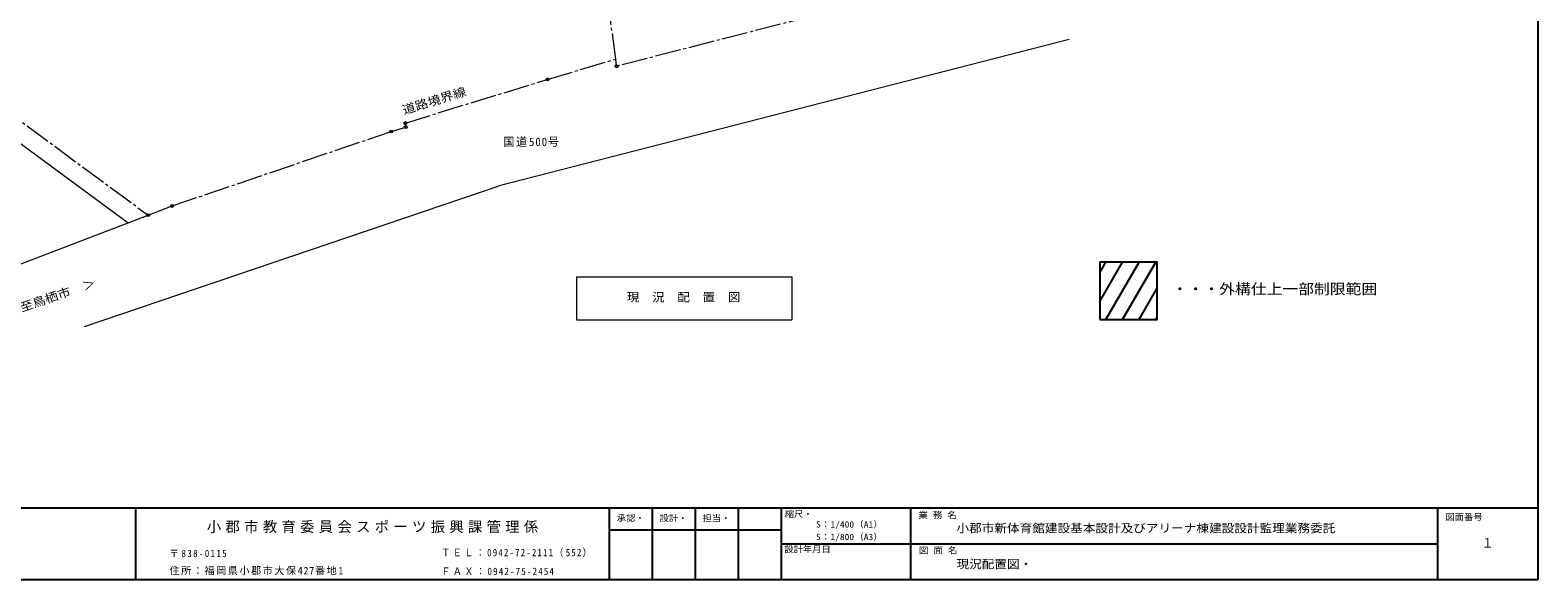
# Model space of a CAD drawing. Units: millimetres, scale not verified. Extents: x -328496 to -13092, y 212824 to 431428.
# Drawn here: x -223221 to -13092, y 212824 to 289392 of the extents above; entities that cross this region are included whole.
import ezdxf
from ezdxf.enums import TextEntityAlignment as Align

# ---------------------------------------------------------------- set-up
doc = ezdxf.new("R2010")
doc.units = ezdxf.units.MM
doc.header["$LTSCALE"] = 400
doc.linetypes.add('CHAIN2', pattern=[12, 9, -1, 1, -1])
for name, color, linetype, lineweight in [('0-0', 7, 'Continuous', 9), ('1-1', 4, 'Continuous', 9), ('3-0', 1, 'Continuous', 25), ('E-0', 2, 'Continuous', 9), ('F-0', 7, 'Continuous', 25)]:
    doc.layers.add(name, color=color, linetype=linetype, lineweight=lineweight)
doc.styles.add('ＭＳ ゴシック', font='')
doc.styles.get('ＭＳ ゴシック').set_extended_font_data('MS Gothic')

msp = doc.modelspace()

# ---------------------------------------------------------------- linework, layer by layer
at = {"layer": '0-0', "linetype": 'CHAIN2'}
for p, q in [((-273856.7, 313103.3), (-206785.2, 263624.4)), ((-104680, 293807.4), (-141487, 284360.4)), ((-151123.7, 282535.4), (-141616.4, 285359.1)), ((-141487, 284360.4), (-141616.4, 285359.1)), ((-170925.6, 276458.1), (-151123.7, 282535.4)), ((-206785.2, 263624.4), (-203433.4, 264908.8))]:
    msp.add_line(p, q, dxfattribs=at)
at = {"layer": '0-0', "color": 4}
for p, q in [((-275352.4, 311075.8), (-209578.4, 262554)), ((-78433.4, 288104.4), (-157841.9, 267723.2)), ((-215632.6, 248091.1), (-157841.9, 267723.2)), ((-228403, 255340.5), (-206785.2, 263624.4))]:
    msp.add_line(p, q, dxfattribs=at)
at = {"layer": '0-0', "linetype": 'CHAIN2'}
msp.add_lwpolyline([(-203433.4, 264908.8), (-172899, 275281.6), (-170871.7, 275890.7), (-170925.6, 276458.1)], dxfattribs=at)
at = {"layer": '0-0', "color": 3}
for centre in [(-141487, 284360.4), (-151123.7, 282535.4), (-172899, 275281.6), (-170925.6, 276458.1), (-170871.7, 275890.7), (-203433.4, 264908.8), (-206785.2, 263624.4)]:
    msp.add_circle(centre, 200, dxfattribs=at)
at = {"layer": '1-1', "color": 3}
for p, q in [((-147068.1, 255051.9), (-117068.1, 255051.9)), ((-117068.1, 255051.9), (-117068.1, 249051.9))]:
    msp.add_line(p, q, dxfattribs=at)
msp.add_lwpolyline([(-147068.1, 255051.9), (-147068.1, 249051.9), (-117068.1, 249051.9)], dxfattribs=at)
at = {"layer": '3-0'}
for p, q in [((-74140.4, 251585.1), (-70975.9, 257066.1)), ((-74140.4, 255585.1), (-73285.3, 257066.1)), ((-73285.3, 249066.1), (-68666.5, 257066.1)), ((-70975.9, 249066.1), (-66357.1, 257066.1)), ((-68666.5, 249066.1), (-66140.4, 253441.5)), ((-66357.1, 249066.1), (-66140.4, 249441.5))]:
    msp.add_line(p, q, dxfattribs=at)
msp.add_lwpolyline([(-74140.4, 249066.1), (-66140.4, 249066.1), (-66140.4, 257066.1), (-74140.4, 257066.1)], close=True, dxfattribs=at)
at = {"layer": 'E-0', "linetype": 'CHAIN2'}
msp.add_lwpolyline([(-141616.4, 285359.1), (-144107.1, 304591.4), (-144948.2, 311540.7), (-141441.7, 395268.9)], dxfattribs=at)
at = {"layer": 'F-0', "color": 134}
for p, q in [((-13092.5, 431428.2), (-13092.5, 212824.4)), ((-13092.5, 222824.4), (-328496.4, 222824.4)), ((-208496.4, 212824.4), (-208496.4, 222824.4)), ((-142496.4, 212824.4), (-142496.4, 222824.4)), ((-136496.4, 212824.4), (-136496.4, 222824.4)), ((-130496.4, 212824.4), (-130496.4, 222824.4)), ((-124496.4, 212824.4), (-124496.4, 222824.4)), ((-118496.4, 212824.4), (-118496.4, 222824.4)), ((-100496.4, 212824.4), (-100496.4, 222824.4)), ((-27092.5, 222824.4), (-27092.5, 212824.4)), ((-142416, 219807), (-118496.4, 219807)), ((-118496.4, 217824.4), (-27092.5, 217824.4)), ((-13092.5, 212824.4), (-328496.4, 212824.4))]:
    msp.add_line(p, q, dxfattribs=at)

# ---------------------------------------------------------------- texts
at = {"layer": '0-0', "style": 'ＭＳ ゴシック', "width": 1.15}
for s, rotation, p in [('道路境界線', 17.061, (-171035.3, 277311.4)), ('＜\u3000至鳥栖市\u3000＞', 18.763, (-227785.7, 248611))]:
    msp.add_text(s, height=1173, rotation=rotation, dxfattribs=at).set_placement(p, align=Align.BOTTOM_LEFT)
at = {"layer": '0-0', "insert": (-157260, 273113.1), "char_height": 1173, "attachment_point": 7, "style": 'ＭＳ ゴシック'}
msp.add_mtext('\\T1.17;\\W0.95;国道500号', dxfattribs=at)
at = {"layer": '1-1', "color": 7, "style": 'ＭＳ ゴシック', "width": 1.1}
msp.add_text('現\u3000況\u3000配\u3000置\u3000図', height=1173, dxfattribs=at).set_placement((-140068.1, 251251.9), align=Align.BOTTOM_LEFT)
at = {"layer": '3-0', "color": 7, "style": 'ＭＳ ゴシック', "width": 1.1}
msp.add_text('・・・外構仕上一部制限範囲', height=1466, dxfattribs=at).set_placement((-64084.8, 252169.2), align=Align.BOTTOM_LEFT)
at = {"layer": 'F-0', "style": 'ＭＳ ゴシック'}
for s, height, width, p in [('承認・', 879.8, 1.05, (-141456.2, 220715.7)), ('設計・', 879.8, 1.05, (-135496.4, 220715.7)), ('担当・', 879.8, 1.05, (-129496.4, 220715.7)), ('縮尺・', 879.8, 1.05, (-118052.2, 221285.5)), ('S：1/400（A1）', 879.8, 1.1, (-113693.3, 219842.4)), ('業 務 名', 879.8, 1.1, (-99443.9, 221132)), ('小郡市新体育館建設基本設計及びアリーナ棟建設設計監理業務委託', 1173, 1.1, (-94116.1, 219074.4)), ('図面番号', 879.8, 1.05, (-25966.5, 220871.7)), ('S：1/800（A3）', 879.8, 1.1, (-113693.3, 218096)), ('設計年月日', 879.8, 1.05, (-118109.5, 216388.6)), ('図 面 名', 879.8, 1.1, (-99356.1, 216217.4)), ('現況配置図・', 1173, 1.1, (-94116.1, 214074.4))]:
    msp.add_text(s, height=height, dxfattribs=dict(at, width=width)).set_placement(p, align=Align.BOTTOM_LEFT)
msp.add_text('１', height=1320, dxfattribs=at).set_placement((-20992.5, 216924.4), align=Align.BOTTOM_LEFT)
at = {"layer": 'F-0', "attachment_point": 7, "style": 'ＭＳ ゴシック'}
for s, insert, char_height in [('\\T1.3;小郡市教育委員会スポーツ振興課管理係', (-198596.4, 219324.4), 1466), ('\\T1.29;\\W0.9;〒838-0115', (-203796.4, 215974.4), 1026), ('\\T1.24;\\W0.9;ＴＥＬ：0942-72-2111（552）', (-165946.4, 215974.4), 1026), ('\\T1.16;住所：福岡県小郡市大保427番地1', (-203796.4, 213474.4), 1026), ('\\T1.25;\\W0.9;ＦＡＸ：0942-75-2454', (-165946.4, 213474.4), 1026)]:
    msp.add_mtext(s, dxfattribs=dict(at, insert=insert, char_height=char_height))

doc.saveas('drawing.dxf')
